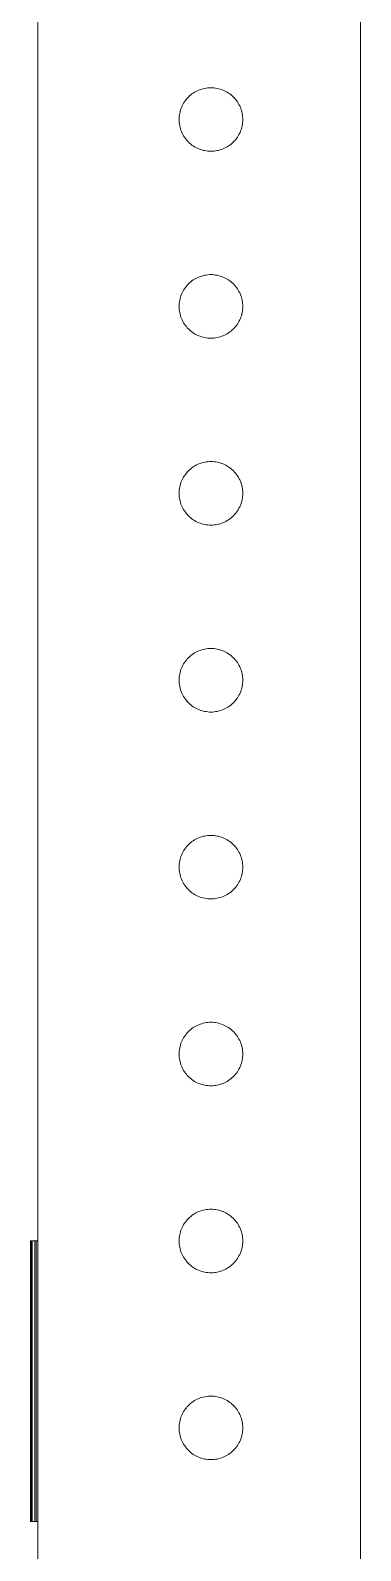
# Model space of a CAD drawing. Header units: millimetres. Extents: x -999 to 4635, y -962 to 3668.
# Drawn here: x -695.2 to -659.9, y 1451.9 to 1614.5 of the extents above; entities that cross this region are included whole.
import ezdxf

# ---------------------------------------------------------------- set-up
doc = ezdxf.new("R2010")
doc.units = ezdxf.units.MM
doc.layers.add('GORUNEN', color=7, linetype='Continuous', lineweight=9)

msp = doc.modelspace()

# ---------------------------------------------------------------- linework, layer by layer
at = {"layer": 'GORUNEN'}
for points in [[(-694.36, 2515), (-694.36, 330)], [(-659.86, 35), (-659.86, 2515)], [(-675.86, 1608.4), (-676.02, 1608.4), (-676.19, 1608.38), (-676.35, 1608.36), (-676.52, 1608.33), (-676.68, 1608.3), (-676.84, 1608.25), (-677, 1608.2), (-677.16, 1608.14), (-677.31, 1608.07), (-677.46, 1608), (-677.6, 1607.92), (-677.75, 1607.83), (-677.88, 1607.73), (-678.01, 1607.63), (-678.14, 1607.52), (-678.26, 1607.4), (-678.38, 1607.28), (-678.48, 1607.16), (-678.59, 1607.03), (-678.68, 1606.89), (-678.77, 1606.75), (-678.85, 1606.6), (-678.93, 1606.45), (-679, 1606.3), (-679.06, 1606.15), (-679.11, 1605.99), (-679.15, 1605.83), (-679.19, 1605.66), (-679.22, 1605.5), (-679.24, 1605.33), (-679.25, 1605.17), (-679.26, 1605)], [(-672.46, 1605), (-672.46, 1605.17), (-672.47, 1605.33), (-672.49, 1605.5), (-672.52, 1605.66), (-672.56, 1605.83), (-672.6, 1605.99), (-672.65, 1606.15), (-672.71, 1606.3), (-672.78, 1606.45), (-672.86, 1606.6), (-672.94, 1606.75), (-673.03, 1606.89), (-673.13, 1607.03), (-673.23, 1607.16), (-673.34, 1607.28), (-673.45, 1607.4), (-673.57, 1607.52), (-673.7, 1607.63), (-673.83, 1607.73), (-673.97, 1607.83), (-674.11, 1607.92), (-674.25, 1608), (-674.4, 1608.07), (-674.55, 1608.14), (-674.71, 1608.2), (-674.87, 1608.25), (-675.03, 1608.3), (-675.19, 1608.33), (-675.36, 1608.36), (-675.52, 1608.38), (-675.69, 1608.4), (-675.86, 1608.4)], [(-679.26, 1605), (-679.25, 1604.83), (-679.24, 1604.67), (-679.22, 1604.5), (-679.19, 1604.34), (-679.15, 1604.17), (-679.11, 1604.01), (-679.06, 1603.85), (-679, 1603.7), (-678.93, 1603.55), (-678.85, 1603.4), (-678.77, 1603.25), (-678.68, 1603.11), (-678.59, 1602.97), (-678.48, 1602.84), (-678.38, 1602.72), (-678.26, 1602.6), (-678.14, 1602.48), (-678.01, 1602.37), (-677.88, 1602.27), (-677.75, 1602.17), (-677.6, 1602.08), (-677.46, 1602), (-677.31, 1601.93), (-677.16, 1601.86), (-677, 1601.8), (-676.84, 1601.75), (-676.68, 1601.7), (-676.52, 1601.67), (-676.35, 1601.64), (-676.19, 1601.62), (-676.02, 1601.6), (-675.86, 1601.6)], [(-675.86, 1601.6), (-675.69, 1601.6), (-675.52, 1601.62), (-675.36, 1601.64), (-675.19, 1601.67), (-675.03, 1601.7), (-674.87, 1601.75), (-674.71, 1601.8), (-674.55, 1601.86), (-674.4, 1601.93), (-674.25, 1602), (-674.11, 1602.08), (-673.97, 1602.17), (-673.83, 1602.27), (-673.7, 1602.37), (-673.57, 1602.48), (-673.45, 1602.6), (-673.34, 1602.72), (-673.23, 1602.84), (-673.13, 1602.97), (-673.03, 1603.11), (-672.94, 1603.25), (-672.86, 1603.4), (-672.78, 1603.55), (-672.71, 1603.7), (-672.65, 1603.85), (-672.6, 1604.01), (-672.56, 1604.17), (-672.52, 1604.34), (-672.49, 1604.5), (-672.47, 1604.67), (-672.46, 1604.83), (-672.46, 1605)], [(-675.86, 1588.4), (-676.02, 1588.4), (-676.19, 1588.38), (-676.35, 1588.36), (-676.52, 1588.33), (-676.68, 1588.3), (-676.84, 1588.25), (-677, 1588.2), (-677.16, 1588.14), (-677.31, 1588.07), (-677.46, 1588), (-677.6, 1587.92), (-677.75, 1587.83), (-677.88, 1587.73), (-678.01, 1587.63), (-678.14, 1587.52), (-678.26, 1587.4), (-678.38, 1587.28), (-678.48, 1587.16), (-678.59, 1587.03), (-678.68, 1586.89), (-678.77, 1586.75), (-678.85, 1586.6), (-678.93, 1586.45), (-679, 1586.3), (-679.06, 1586.15), (-679.11, 1585.99), (-679.15, 1585.83), (-679.19, 1585.66), (-679.22, 1585.5), (-679.24, 1585.33), (-679.25, 1585.17), (-679.26, 1585)], [(-672.46, 1585), (-672.46, 1585.17), (-672.47, 1585.33), (-672.49, 1585.5), (-672.52, 1585.66), (-672.56, 1585.83), (-672.6, 1585.99), (-672.65, 1586.15), (-672.71, 1586.3), (-672.78, 1586.45), (-672.86, 1586.6), (-672.94, 1586.75), (-673.03, 1586.89), (-673.13, 1587.03), (-673.23, 1587.16), (-673.34, 1587.28), (-673.45, 1587.4), (-673.57, 1587.52), (-673.7, 1587.63), (-673.83, 1587.73), (-673.97, 1587.83), (-674.11, 1587.92), (-674.25, 1588), (-674.4, 1588.07), (-674.55, 1588.14), (-674.71, 1588.2), (-674.87, 1588.25), (-675.03, 1588.3), (-675.19, 1588.33), (-675.36, 1588.36), (-675.52, 1588.38), (-675.69, 1588.4), (-675.86, 1588.4)], [(-679.26, 1585), (-679.25, 1584.83), (-679.24, 1584.67), (-679.22, 1584.5), (-679.19, 1584.34), (-679.15, 1584.17), (-679.11, 1584.01), (-679.06, 1583.85), (-679, 1583.7), (-678.93, 1583.55), (-678.85, 1583.4), (-678.77, 1583.25), (-678.68, 1583.11), (-678.59, 1582.97), (-678.48, 1582.84), (-678.38, 1582.72), (-678.26, 1582.6), (-678.14, 1582.48), (-678.01, 1582.37), (-677.88, 1582.27), (-677.75, 1582.17), (-677.6, 1582.08), (-677.46, 1582), (-677.31, 1581.93), (-677.16, 1581.86), (-677, 1581.8), (-676.84, 1581.75), (-676.68, 1581.7), (-676.52, 1581.67), (-676.35, 1581.64), (-676.19, 1581.62), (-676.02, 1581.6), (-675.86, 1581.6)], [(-675.86, 1581.6), (-675.69, 1581.6), (-675.52, 1581.62), (-675.36, 1581.64), (-675.19, 1581.67), (-675.03, 1581.7), (-674.87, 1581.75), (-674.71, 1581.8), (-674.55, 1581.86), (-674.4, 1581.93), (-674.25, 1582), (-674.11, 1582.08), (-673.97, 1582.17), (-673.83, 1582.27), (-673.7, 1582.37), (-673.57, 1582.48), (-673.45, 1582.6), (-673.34, 1582.72), (-673.23, 1582.84), (-673.13, 1582.97), (-673.03, 1583.11), (-672.94, 1583.25), (-672.86, 1583.4), (-672.78, 1583.55), (-672.71, 1583.7), (-672.65, 1583.85), (-672.6, 1584.01), (-672.56, 1584.17), (-672.52, 1584.34), (-672.49, 1584.5), (-672.47, 1584.67), (-672.46, 1584.83), (-672.46, 1585)], [(-675.86, 1568.4), (-676.02, 1568.4), (-676.19, 1568.38), (-676.35, 1568.36), (-676.52, 1568.33), (-676.68, 1568.3), (-676.84, 1568.25), (-677, 1568.2), (-677.16, 1568.14), (-677.31, 1568.07), (-677.46, 1568), (-677.6, 1567.92), (-677.75, 1567.83), (-677.88, 1567.73), (-678.01, 1567.63), (-678.14, 1567.52), (-678.26, 1567.4), (-678.38, 1567.28), (-678.48, 1567.16), (-678.59, 1567.03), (-678.68, 1566.89), (-678.77, 1566.75), (-678.85, 1566.6), (-678.93, 1566.45), (-679, 1566.3), (-679.06, 1566.15), (-679.11, 1565.99), (-679.15, 1565.83), (-679.19, 1565.66), (-679.22, 1565.5), (-679.24, 1565.33), (-679.25, 1565.17), (-679.26, 1565)], [(-672.46, 1565), (-672.46, 1565.17), (-672.47, 1565.33), (-672.49, 1565.5), (-672.52, 1565.66), (-672.56, 1565.83), (-672.6, 1565.99), (-672.65, 1566.15), (-672.71, 1566.3), (-672.78, 1566.45), (-672.86, 1566.6), (-672.94, 1566.75), (-673.03, 1566.89), (-673.13, 1567.03), (-673.23, 1567.16), (-673.34, 1567.28), (-673.45, 1567.4), (-673.57, 1567.52), (-673.7, 1567.63), (-673.83, 1567.73), (-673.97, 1567.83), (-674.11, 1567.92), (-674.25, 1568), (-674.4, 1568.07), (-674.55, 1568.14), (-674.71, 1568.2), (-674.87, 1568.25), (-675.03, 1568.3), (-675.19, 1568.33), (-675.36, 1568.36), (-675.52, 1568.38), (-675.69, 1568.4), (-675.86, 1568.4)], [(-679.26, 1565), (-679.25, 1564.83), (-679.24, 1564.67), (-679.22, 1564.5), (-679.19, 1564.34), (-679.15, 1564.17), (-679.11, 1564.01), (-679.06, 1563.85), (-679, 1563.7), (-678.93, 1563.55), (-678.85, 1563.4), (-678.77, 1563.25), (-678.68, 1563.11), (-678.59, 1562.97), (-678.48, 1562.84), (-678.38, 1562.72), (-678.26, 1562.6), (-678.14, 1562.48), (-678.01, 1562.37), (-677.88, 1562.27), (-677.75, 1562.17), (-677.6, 1562.08), (-677.46, 1562), (-677.31, 1561.93), (-677.16, 1561.86), (-677, 1561.8), (-676.84, 1561.75), (-676.68, 1561.7), (-676.52, 1561.67), (-676.35, 1561.64), (-676.19, 1561.62), (-676.02, 1561.6), (-675.86, 1561.6)], [(-675.86, 1561.6), (-675.69, 1561.6), (-675.52, 1561.62), (-675.36, 1561.64), (-675.19, 1561.67), (-675.03, 1561.7), (-674.87, 1561.75), (-674.71, 1561.8), (-674.55, 1561.86), (-674.4, 1561.93), (-674.25, 1562), (-674.11, 1562.08), (-673.97, 1562.17), (-673.83, 1562.27), (-673.7, 1562.37), (-673.57, 1562.48), (-673.45, 1562.6), (-673.34, 1562.72), (-673.23, 1562.84), (-673.13, 1562.97), (-673.03, 1563.11), (-672.94, 1563.25), (-672.86, 1563.4), (-672.78, 1563.55), (-672.71, 1563.7), (-672.65, 1563.85), (-672.6, 1564.01), (-672.56, 1564.17), (-672.52, 1564.34), (-672.49, 1564.5), (-672.47, 1564.67), (-672.46, 1564.83), (-672.46, 1565)], [(-675.86, 1548.4), (-676.02, 1548.4), (-676.19, 1548.38), (-676.35, 1548.36), (-676.52, 1548.33), (-676.68, 1548.3), (-676.84, 1548.25), (-677, 1548.2), (-677.16, 1548.14), (-677.31, 1548.07), (-677.46, 1548), (-677.6, 1547.92), (-677.75, 1547.83), (-677.88, 1547.73), (-678.01, 1547.63), (-678.14, 1547.52), (-678.26, 1547.4), (-678.38, 1547.28), (-678.48, 1547.16), (-678.59, 1547.03), (-678.68, 1546.89), (-678.77, 1546.75), (-678.85, 1546.6), (-678.93, 1546.45), (-679, 1546.3), (-679.06, 1546.15), (-679.11, 1545.99), (-679.15, 1545.83), (-679.19, 1545.66), (-679.22, 1545.5), (-679.24, 1545.33), (-679.25, 1545.17), (-679.26, 1545)], [(-672.46, 1545), (-672.46, 1545.17), (-672.47, 1545.33), (-672.49, 1545.5), (-672.52, 1545.66), (-672.56, 1545.83), (-672.6, 1545.99), (-672.65, 1546.15), (-672.71, 1546.3), (-672.78, 1546.45), (-672.86, 1546.6), (-672.94, 1546.75), (-673.03, 1546.89), (-673.13, 1547.03), (-673.23, 1547.16), (-673.34, 1547.28), (-673.45, 1547.4), (-673.57, 1547.52), (-673.7, 1547.63), (-673.83, 1547.73), (-673.97, 1547.83), (-674.11, 1547.92), (-674.25, 1548), (-674.4, 1548.07), (-674.55, 1548.14), (-674.71, 1548.2), (-674.87, 1548.25), (-675.03, 1548.3), (-675.19, 1548.33), (-675.36, 1548.36), (-675.52, 1548.38), (-675.69, 1548.4), (-675.86, 1548.4)], [(-679.26, 1545), (-679.25, 1544.83), (-679.24, 1544.67), (-679.22, 1544.5), (-679.19, 1544.34), (-679.15, 1544.17), (-679.11, 1544.01), (-679.06, 1543.85), (-679, 1543.7), (-678.93, 1543.55), (-678.85, 1543.4), (-678.77, 1543.25), (-678.68, 1543.11), (-678.59, 1542.97), (-678.48, 1542.84), (-678.38, 1542.72), (-678.26, 1542.6), (-678.14, 1542.48), (-678.01, 1542.37), (-677.88, 1542.27), (-677.75, 1542.17), (-677.6, 1542.08), (-677.46, 1542), (-677.31, 1541.93), (-677.16, 1541.86), (-677, 1541.8), (-676.84, 1541.75), (-676.68, 1541.7), (-676.52, 1541.67), (-676.35, 1541.64), (-676.19, 1541.62), (-676.02, 1541.6), (-675.86, 1541.6)], [(-675.86, 1541.6), (-675.69, 1541.6), (-675.52, 1541.62), (-675.36, 1541.64), (-675.19, 1541.67), (-675.03, 1541.7), (-674.87, 1541.75), (-674.71, 1541.8), (-674.55, 1541.86), (-674.4, 1541.93), (-674.25, 1542), (-674.11, 1542.08), (-673.97, 1542.17), (-673.83, 1542.27), (-673.7, 1542.37), (-673.57, 1542.48), (-673.45, 1542.6), (-673.34, 1542.72), (-673.23, 1542.84), (-673.13, 1542.97), (-673.03, 1543.11), (-672.94, 1543.25), (-672.86, 1543.4), (-672.78, 1543.55), (-672.71, 1543.7), (-672.65, 1543.85), (-672.6, 1544.01), (-672.56, 1544.17), (-672.52, 1544.34), (-672.49, 1544.5), (-672.47, 1544.67), (-672.46, 1544.83), (-672.46, 1545)], [(-675.86, 1528.4), (-676.02, 1528.4), (-676.19, 1528.38), (-676.35, 1528.36), (-676.52, 1528.33), (-676.68, 1528.3), (-676.84, 1528.25), (-677, 1528.2), (-677.16, 1528.14), (-677.31, 1528.07), (-677.46, 1528), (-677.6, 1527.92), (-677.75, 1527.83), (-677.88, 1527.73), (-678.01, 1527.63), (-678.14, 1527.52), (-678.26, 1527.4), (-678.38, 1527.28), (-678.48, 1527.16), (-678.59, 1527.03), (-678.68, 1526.89), (-678.77, 1526.75), (-678.85, 1526.6), (-678.93, 1526.45), (-679, 1526.3), (-679.06, 1526.15), (-679.11, 1525.99), (-679.15, 1525.83), (-679.19, 1525.66), (-679.22, 1525.5), (-679.24, 1525.33), (-679.25, 1525.17), (-679.26, 1525)], [(-672.46, 1525), (-672.46, 1525.17), (-672.47, 1525.33), (-672.49, 1525.5), (-672.52, 1525.66), (-672.56, 1525.83), (-672.6, 1525.99), (-672.65, 1526.15), (-672.71, 1526.3), (-672.78, 1526.45), (-672.86, 1526.6), (-672.94, 1526.75), (-673.03, 1526.89), (-673.13, 1527.03), (-673.23, 1527.16), (-673.34, 1527.28), (-673.45, 1527.4), (-673.57, 1527.52), (-673.7, 1527.63), (-673.83, 1527.73), (-673.97, 1527.83), (-674.11, 1527.92), (-674.25, 1528), (-674.4, 1528.07), (-674.55, 1528.14), (-674.71, 1528.2), (-674.87, 1528.25), (-675.03, 1528.3), (-675.19, 1528.33), (-675.36, 1528.36), (-675.52, 1528.38), (-675.69, 1528.4), (-675.86, 1528.4)], [(-679.26, 1525), (-679.25, 1524.83), (-679.24, 1524.67), (-679.22, 1524.5), (-679.19, 1524.34), (-679.15, 1524.17), (-679.11, 1524.01), (-679.06, 1523.85), (-679, 1523.7), (-678.93, 1523.55), (-678.85, 1523.4), (-678.77, 1523.25), (-678.68, 1523.11), (-678.59, 1522.97), (-678.48, 1522.84), (-678.38, 1522.72), (-678.26, 1522.6), (-678.14, 1522.48), (-678.01, 1522.37), (-677.88, 1522.27), (-677.75, 1522.17), (-677.6, 1522.08), (-677.46, 1522), (-677.31, 1521.93), (-677.16, 1521.86), (-677, 1521.8), (-676.84, 1521.75), (-676.68, 1521.7), (-676.52, 1521.67), (-676.35, 1521.64), (-676.19, 1521.62), (-676.02, 1521.6), (-675.86, 1521.6)], [(-675.86, 1521.6), (-675.69, 1521.6), (-675.52, 1521.62), (-675.36, 1521.64), (-675.19, 1521.67), (-675.03, 1521.7), (-674.87, 1521.75), (-674.71, 1521.8), (-674.55, 1521.86), (-674.4, 1521.93), (-674.25, 1522), (-674.11, 1522.08), (-673.97, 1522.17), (-673.83, 1522.27), (-673.7, 1522.37), (-673.57, 1522.48), (-673.45, 1522.6), (-673.34, 1522.72), (-673.23, 1522.84), (-673.13, 1522.97), (-673.03, 1523.11), (-672.94, 1523.25), (-672.86, 1523.4), (-672.78, 1523.55), (-672.71, 1523.7), (-672.65, 1523.85), (-672.6, 1524.01), (-672.56, 1524.17), (-672.52, 1524.34), (-672.49, 1524.5), (-672.47, 1524.67), (-672.46, 1524.83), (-672.46, 1525)], [(-675.86, 1508.4), (-676.02, 1508.4), (-676.19, 1508.38), (-676.35, 1508.36), (-676.52, 1508.33), (-676.68, 1508.3), (-676.84, 1508.25), (-677, 1508.2), (-677.16, 1508.14), (-677.31, 1508.07), (-677.46, 1508), (-677.6, 1507.92), (-677.75, 1507.83), (-677.88, 1507.73), (-678.01, 1507.63), (-678.14, 1507.52), (-678.26, 1507.4), (-678.38, 1507.28), (-678.48, 1507.16), (-678.59, 1507.03), (-678.68, 1506.89), (-678.77, 1506.75), (-678.85, 1506.6), (-678.93, 1506.45), (-679, 1506.3), (-679.06, 1506.15), (-679.11, 1505.99), (-679.15, 1505.83), (-679.19, 1505.66), (-679.22, 1505.5), (-679.24, 1505.33), (-679.25, 1505.17), (-679.26, 1505)], [(-672.46, 1505), (-672.46, 1505.17), (-672.47, 1505.33), (-672.49, 1505.5), (-672.52, 1505.66), (-672.56, 1505.83), (-672.6, 1505.99), (-672.65, 1506.15), (-672.71, 1506.3), (-672.78, 1506.45), (-672.86, 1506.6), (-672.94, 1506.75), (-673.03, 1506.89), (-673.13, 1507.03), (-673.23, 1507.16), (-673.34, 1507.28), (-673.45, 1507.4), (-673.57, 1507.52), (-673.7, 1507.63), (-673.83, 1507.73), (-673.97, 1507.83), (-674.11, 1507.92), (-674.25, 1508), (-674.4, 1508.07), (-674.55, 1508.14), (-674.71, 1508.2), (-674.87, 1508.25), (-675.03, 1508.3), (-675.19, 1508.33), (-675.36, 1508.36), (-675.52, 1508.38), (-675.69, 1508.4), (-675.86, 1508.4)], [(-679.26, 1505), (-679.25, 1504.83), (-679.24, 1504.67), (-679.22, 1504.5), (-679.19, 1504.34), (-679.15, 1504.17), (-679.11, 1504.01), (-679.06, 1503.85), (-679, 1503.7), (-678.93, 1503.55), (-678.85, 1503.4), (-678.77, 1503.25), (-678.68, 1503.11), (-678.59, 1502.97), (-678.48, 1502.84), (-678.38, 1502.72), (-678.26, 1502.6), (-678.14, 1502.48), (-678.01, 1502.37), (-677.88, 1502.27), (-677.75, 1502.17), (-677.6, 1502.08), (-677.46, 1502), (-677.31, 1501.93), (-677.16, 1501.86), (-677, 1501.8), (-676.84, 1501.75), (-676.68, 1501.7), (-676.52, 1501.67), (-676.35, 1501.64), (-676.19, 1501.62), (-676.02, 1501.6), (-675.86, 1501.6)], [(-675.86, 1501.6), (-675.69, 1501.6), (-675.52, 1501.62), (-675.36, 1501.64), (-675.19, 1501.67), (-675.03, 1501.7), (-674.87, 1501.75), (-674.71, 1501.8), (-674.55, 1501.86), (-674.4, 1501.93), (-674.25, 1502), (-674.11, 1502.08), (-673.97, 1502.17), (-673.83, 1502.27), (-673.7, 1502.37), (-673.57, 1502.48), (-673.45, 1502.6), (-673.34, 1502.72), (-673.23, 1502.84), (-673.13, 1502.97), (-673.03, 1503.11), (-672.94, 1503.25), (-672.86, 1503.4), (-672.78, 1503.55), (-672.71, 1503.7), (-672.65, 1503.85), (-672.6, 1504.01), (-672.56, 1504.17), (-672.52, 1504.34), (-672.49, 1504.5), (-672.47, 1504.67), (-672.46, 1504.83), (-672.46, 1505)], [(-675.86, 1488.4), (-676.02, 1488.4), (-676.19, 1488.38), (-676.35, 1488.36), (-676.52, 1488.33), (-676.68, 1488.3), (-676.84, 1488.25), (-677, 1488.2), (-677.16, 1488.14), (-677.31, 1488.07), (-677.46, 1488), (-677.6, 1487.92), (-677.75, 1487.83), (-677.88, 1487.73), (-678.01, 1487.63), (-678.14, 1487.52), (-678.26, 1487.4), (-678.38, 1487.28), (-678.48, 1487.16), (-678.59, 1487.03), (-678.68, 1486.89), (-678.77, 1486.75), (-678.85, 1486.6), (-678.93, 1486.45), (-679, 1486.3), (-679.06, 1486.15), (-679.11, 1485.99), (-679.15, 1485.83), (-679.19, 1485.66), (-679.22, 1485.5), (-679.24, 1485.33), (-679.25, 1485.17), (-679.26, 1485)], [(-672.46, 1485), (-672.46, 1485.17), (-672.47, 1485.33), (-672.49, 1485.5), (-672.52, 1485.66), (-672.56, 1485.83), (-672.6, 1485.99), (-672.65, 1486.15), (-672.71, 1486.3), (-672.78, 1486.45), (-672.86, 1486.6), (-672.94, 1486.75), (-673.03, 1486.89), (-673.13, 1487.03), (-673.23, 1487.16), (-673.34, 1487.28), (-673.45, 1487.4), (-673.57, 1487.52), (-673.7, 1487.63), (-673.83, 1487.73), (-673.97, 1487.83), (-674.11, 1487.92), (-674.25, 1488), (-674.4, 1488.07), (-674.55, 1488.14), (-674.71, 1488.2), (-674.87, 1488.25), (-675.03, 1488.3), (-675.19, 1488.33), (-675.36, 1488.36), (-675.52, 1488.38), (-675.69, 1488.4), (-675.86, 1488.4)], [(-695.15, 1455), (-695.15, 1485)], [(-695.06, 1485), (-695.15, 1485)], [(-695.15, 1455), (-695.15, 1485)], [(-694.97, 1485), (-695.06, 1485)], [(-695.06, 1455), (-695.06, 1485)], [(-694.69, 1485), (-694.97, 1485)], [(-694.97, 1455), (-694.97, 1485)], [(-694.53, 1485), (-694.69, 1485)], [(-694.69, 1455), (-694.69, 1485)], [(-694.36, 1485), (-694.53, 1485)], [(-694.53, 1455), (-694.53, 1485)], [(-679.26, 1485), (-679.25, 1484.83), (-679.24, 1484.67), (-679.22, 1484.5), (-679.19, 1484.34), (-679.15, 1484.17), (-679.11, 1484.01), (-679.06, 1483.85), (-679, 1483.7), (-678.93, 1483.55), (-678.85, 1483.4), (-678.77, 1483.25), (-678.68, 1483.11), (-678.59, 1482.97), (-678.48, 1482.84), (-678.38, 1482.72), (-678.26, 1482.6), (-678.14, 1482.48), (-678.01, 1482.37), (-677.88, 1482.27), (-677.75, 1482.17), (-677.6, 1482.08), (-677.46, 1482), (-677.31, 1481.93), (-677.16, 1481.86), (-677, 1481.8), (-676.84, 1481.75), (-676.68, 1481.7), (-676.52, 1481.67), (-676.35, 1481.64), (-676.19, 1481.62), (-676.02, 1481.6), (-675.86, 1481.6)], [(-675.86, 1481.6), (-675.69, 1481.6), (-675.52, 1481.62), (-675.36, 1481.64), (-675.19, 1481.67), (-675.03, 1481.7), (-674.87, 1481.75), (-674.71, 1481.8), (-674.55, 1481.86), (-674.4, 1481.93), (-674.25, 1482), (-674.11, 1482.08), (-673.97, 1482.17), (-673.83, 1482.27), (-673.7, 1482.37), (-673.57, 1482.48), (-673.45, 1482.6), (-673.34, 1482.72), (-673.23, 1482.84), (-673.13, 1482.97), (-673.03, 1483.11), (-672.94, 1483.25), (-672.86, 1483.4), (-672.78, 1483.55), (-672.71, 1483.7), (-672.65, 1483.85), (-672.6, 1484.01), (-672.56, 1484.17), (-672.52, 1484.34), (-672.49, 1484.5), (-672.47, 1484.67), (-672.46, 1484.83), (-672.46, 1485)], [(-675.86, 1468.4), (-676.02, 1468.4), (-676.19, 1468.38), (-676.35, 1468.36), (-676.52, 1468.33), (-676.68, 1468.3), (-676.84, 1468.25), (-677, 1468.2), (-677.16, 1468.14), (-677.31, 1468.07), (-677.46, 1468), (-677.6, 1467.92), (-677.75, 1467.83), (-677.88, 1467.73), (-678.01, 1467.63), (-678.14, 1467.52), (-678.26, 1467.4), (-678.38, 1467.28), (-678.48, 1467.16), (-678.59, 1467.03), (-678.68, 1466.89), (-678.77, 1466.75), (-678.85, 1466.6), (-678.93, 1466.45), (-679, 1466.3), (-679.06, 1466.15), (-679.11, 1465.99), (-679.15, 1465.83), (-679.19, 1465.66), (-679.22, 1465.5), (-679.24, 1465.33), (-679.25, 1465.17), (-679.26, 1465)], [(-672.46, 1465), (-672.46, 1465.17), (-672.47, 1465.33), (-672.49, 1465.5), (-672.52, 1465.66), (-672.56, 1465.83), (-672.6, 1465.99), (-672.65, 1466.15), (-672.71, 1466.3), (-672.78, 1466.45), (-672.86, 1466.6), (-672.94, 1466.75), (-673.03, 1466.89), (-673.13, 1467.03), (-673.23, 1467.16), (-673.34, 1467.28), (-673.45, 1467.4), (-673.57, 1467.52), (-673.7, 1467.63), (-673.83, 1467.73), (-673.97, 1467.83), (-674.11, 1467.92), (-674.25, 1468), (-674.4, 1468.07), (-674.55, 1468.14), (-674.71, 1468.2), (-674.87, 1468.25), (-675.03, 1468.3), (-675.19, 1468.33), (-675.36, 1468.36), (-675.52, 1468.38), (-675.69, 1468.4), (-675.86, 1468.4)], [(-679.26, 1465), (-679.25, 1464.83), (-679.24, 1464.67), (-679.22, 1464.5), (-679.19, 1464.34), (-679.15, 1464.17), (-679.11, 1464.01), (-679.06, 1463.85), (-679, 1463.7), (-678.93, 1463.55), (-678.85, 1463.4), (-678.77, 1463.25), (-678.68, 1463.11), (-678.59, 1462.97), (-678.48, 1462.84), (-678.38, 1462.72), (-678.26, 1462.6), (-678.14, 1462.48), (-678.01, 1462.37), (-677.88, 1462.27), (-677.75, 1462.17), (-677.6, 1462.08), (-677.46, 1462), (-677.31, 1461.93), (-677.16, 1461.86), (-677, 1461.8), (-676.84, 1461.75), (-676.68, 1461.7), (-676.52, 1461.67), (-676.35, 1461.64), (-676.19, 1461.62), (-676.02, 1461.6), (-675.86, 1461.6)], [(-675.86, 1461.6), (-675.69, 1461.6), (-675.52, 1461.62), (-675.36, 1461.64), (-675.19, 1461.67), (-675.03, 1461.7), (-674.87, 1461.75), (-674.71, 1461.8), (-674.55, 1461.86), (-674.4, 1461.93), (-674.25, 1462), (-674.11, 1462.08), (-673.97, 1462.17), (-673.83, 1462.27), (-673.7, 1462.37), (-673.57, 1462.48), (-673.45, 1462.6), (-673.34, 1462.72), (-673.23, 1462.84), (-673.13, 1462.97), (-673.03, 1463.11), (-672.94, 1463.25), (-672.86, 1463.4), (-672.78, 1463.55), (-672.71, 1463.7), (-672.65, 1463.85), (-672.6, 1464.01), (-672.56, 1464.17), (-672.52, 1464.34), (-672.49, 1464.5), (-672.47, 1464.67), (-672.46, 1464.83), (-672.46, 1465)], [(-695.15, 1455), (-695.06, 1455)], [(-694.97, 1455), (-695.06, 1455)], [(-694.97, 1455), (-694.69, 1455)], [(-694.53, 1455), (-694.69, 1455)], [(-694.53, 1455), (-694.36, 1455)]]:
    msp.add_lwpolyline(points, dxfattribs=at)

doc.saveas('drawing.dxf')
